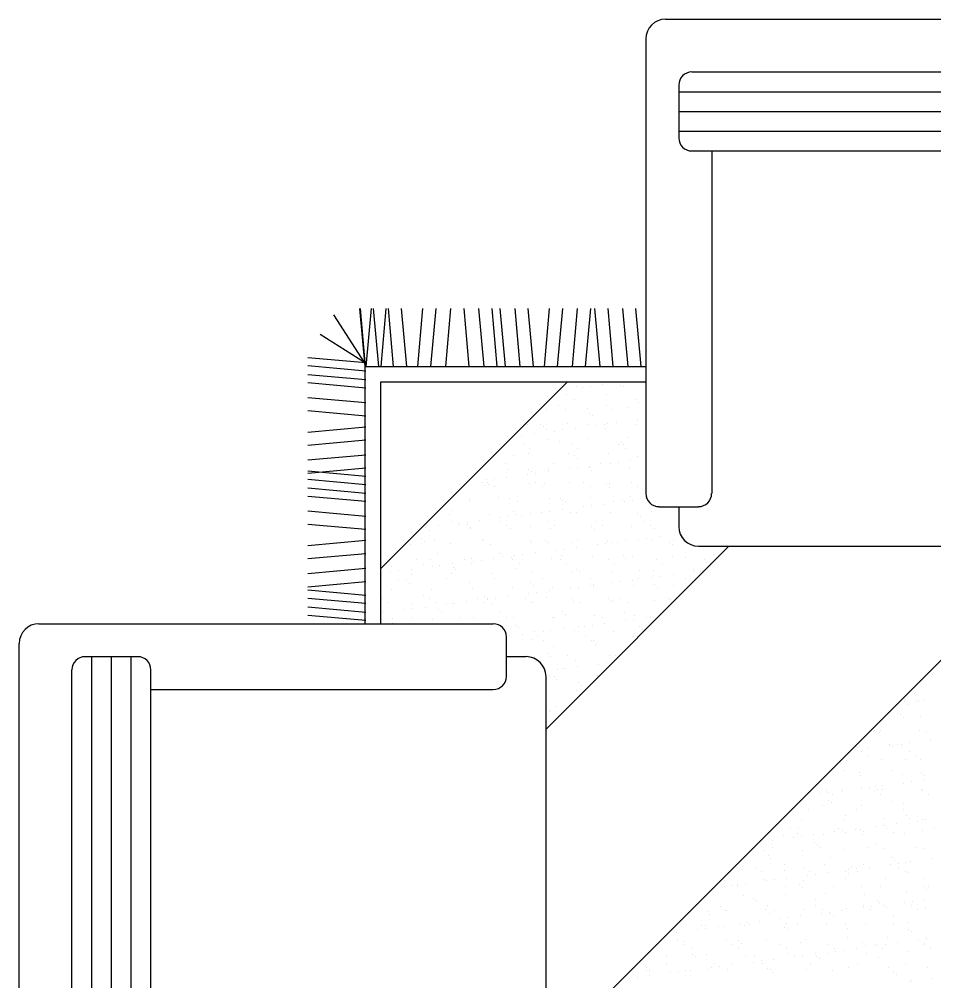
# Model space of a CAD drawing. Extents: x -42728 to 99010, y -18674 to 47645.
# Drawn here: x -37134 to -35942, y -10556 to -9303 of the extents above; entities that cross this region are included whole.
import ezdxf

# ---------------------------------------------------------------- set-up
doc = ezdxf.new("R2010")
doc.units = 0
doc.header["$LTSCALE"] = 100
doc.header["$MEASUREMENT"] = 0
doc.layers.get('0').update_dxf_attribs({"linetype": 'CONTINUOUS'})
doc.layers.add('家具', color=223, linetype='CONTINUOUS')

# ---------------------------------------------------------------- blocks, each defined once
blk = doc.blocks.new('A$C78C3025F')
at = {"layer": '家具', "color": 3}
for p, q in [((841.4, 4073.4), (2161.4, 4073.4)), ((815.6, 4047.7), (815.6, 3456.3)), ((875.6, 4004.8), (2127.1, 4004.8)), ((858.5, 3987.7), (858.5, 3919.1)), ((858.5, 3979.1), (2144.2, 3979.1)), ((858.5, 3953.4), (2144.2, 3953.4)), ((858.5, 3927.7), (2144.2, 3927.7)), ((875.6, 3902), (2127.1, 3902)), ((901.4, 3902), (901.4, 3456.3)), ((832.8, 3439.1), (858.5, 3439.1)), ((858.5, 3439.1), (858.5, 3413.4)), ((858.5, 3439.1), (884.2, 3439.1)), ((884.2, 3387.7), (1475.6, 3387.7)), ((25.7, 3286.8), (617.1, 3286.8)), ((634.3, 3244), (634.3, 3269.7)), ((0, 1341.1), (0, 3261.1)), ((85.7, 3244), (154.3, 3244)), ((94.3, 1358.3), (94.3, 3244)), ((120, 1358.3), (120, 3244)), ((145.7, 1358.3), (145.7, 3244)), ((634.3, 3244), (660, 3244)), ((634.3, 3218.3), (634.3, 3244)), ((68.6, 1375.4), (68.6, 3226.8)), ((171.4, 1375.4), (171.4, 3226.8)), ((685.7, 2626.8), (685.7, 3218.3)), ((171.4, 3201.1), (617.1, 3201.1))]:
    blk.add_line(p, q, dxfattribs=at)
at = {"layer": '家具', "color": 3, "linetype": 'ByBlock'}
for p, q in [((443, 3697.1), (449.8, 3621.7)), ((443.7, 3697.1), (450.5, 3621.7)), ((458, 3697.1), (451.2, 3621.7)), ((460.9, 3697.1), (467.6, 3621.7)), ((477.3, 3697.1), (470.5, 3621.7)), ((480.1, 3697.1), (486.9, 3621.7)), ((497.3, 3697.1), (504, 3621.7)), ((525.1, 3697.1), (518.3, 3621.7)), ((542.2, 3697.1), (535.5, 3621.7)), ((561.5, 3697.1), (554.7, 3621.7)), ((578.6, 3697.1), (585.4, 3621.7)), ((597.9, 3697.1), (604.7, 3621.7)), ((615.1, 3697.1), (621.8, 3621.7)), ((625.8, 3697.1), (632.5, 3621.7)), ((645, 3697.1), (651.8, 3621.7)), ((662.2, 3697.1), (669, 3621.7)), ((690, 3697.1), (683.2, 3621.7)), ((707.2, 3697.1), (700.4, 3621.7)), ((726.4, 3697.1), (719.6, 3621.7)), ((743.6, 3697.1), (736.8, 3621.7)), ((748.9, 3697.1), (755.7, 3621.7)), ((766, 3697.1), (772.8, 3621.7)), ((785.3, 3697.1), (792.1, 3621.7)), ((802.4, 3697.1), (809.2, 3621.7)), ((449.4, 3626.8), (409.5, 3688.6)), ((449.4, 3626.8), (409.5, 3688.6)), ((449.4, 3626.8), (391.9, 3663.1)), ((449.4, 3626.8), (391.9, 3663.1)), ((375.8, 3633.4), (451.2, 3626.6)), ((375.8, 3622.7), (451.2, 3615.9)), ((450.5, 3621.7), (815.6, 3621.7)), ((450.5, 3286.8), (450.5, 3621.7)), ((375.8, 3611.3), (451.2, 3604.5)), ((375.8, 3600.6), (451.2, 3593.8)), ((470.5, 3601.7), (815.6, 3601.7)), ((470.5, 3286.8), (470.5, 3601.7)), ((470.5, 3358.7), (713.5, 3601.7)), ((724.9, 3596), (724.9, 3596)), ((743.1, 3595.4), (743.1, 3595.4)), ((759.4, 3597.6), (759.4, 3597.6)), ((782.6, 3596.5), (782.6, 3596.5)), ((786.5, 3601.1), (786.5, 3601.1)), ((787.1, 3596.1), (787.1, 3596.1)), ((705.5, 3590.5), (705.5, 3590.5)), ((713, 3585.7), (713, 3585.7)), ((732.7, 3594.1), (732.7, 3594.1)), ((764.2, 3585.4), (764.2, 3585.4)), ((375.8, 3581.3), (451.2, 3574.5)), ((702.2, 3570.6), (702.2, 3570.6)), ((722.5, 3578.9), (722.5, 3578.9)), ((764.5, 3570.7), (764.5, 3570.7)), ((802.5, 3578.2), (802.5, 3578.2)), ((806.2, 3574.8), (806.2, 3574.8)), ((375.8, 3564.2), (451.2, 3557.4)), ((686, 3565), (686, 3565)), ((710.6, 3565.2), (710.6, 3565.2)), ((740, 3566.9), (740, 3566.9)), ((742.4, 3560.7), (742.4, 3560.7)), ((746.1, 3557.3), (746.1, 3557.3)), ((772.9, 3565.3), (772.9, 3565.3)), ((792.4, 3567.6), (792.4, 3567.6)), ((661.9, 3546.5), (661.9, 3546.5)), ((678.7, 3545.8), (678.7, 3545.8)), ((714.3, 3547.1), (714.3, 3547.1)), ((741, 3545.9), (741, 3545.9)), ((751.1, 3544.7), (751.1, 3544.7)), ((761.5, 3546.1), (761.5, 3546.1)), ((765.4, 3546.9), (765.4, 3546.9)), ((777.8, 3548.2), (777.8, 3548.2)), ((803.3, 3546), (803.3, 3546)), ((805, 3551.8), (805, 3551.8)), ((815.4, 3553.2), (815.4, 3553.2)), ((375.8, 3536.3), (451.2, 3543.1)), ((670.1, 3534), (670.1, 3534)), ((682.2, 3543.1), (682.2, 3543.1)), ((685.9, 3539.7), (685.9, 3539.7)), ((697.3, 3537.6), (697.3, 3537.6)), ((707.7, 3539), (707.7, 3539)), ((724, 3541.1), (724, 3541.1)), ((763.4, 3541.3), (763.4, 3541.3)), ((375.8, 3519.2), (451.2, 3526)), ((643.5, 3530.5), (643.5, 3530.5)), ((653.9, 3531.9), (653.9, 3531.9)), ((656.1, 3520.4), (656.1, 3520.4)), ((687.3, 3526.4), (687.3, 3526.4)), ((703.3, 3523.8), (703.3, 3523.8)), ((718.4, 3520.5), (718.4, 3520.5)), ((741.3, 3528.4), (741.3, 3528.4)), ((780.7, 3520.6), (780.7, 3520.6)), ((783.4, 3523.1), (783.4, 3523.1)), ((787, 3519.7), (787, 3519.7)), ((793.7, 3529), (793.7, 3529)), ((663.2, 3507.9), (663.2, 3507.9)), ((664.5, 3515), (664.5, 3515)), ((715.5, 3508.6), (715.5, 3508.6)), ((726.8, 3515.1), (726.8, 3515.1)), ((766.7, 3508.3), (766.7, 3508.3)), ((789.1, 3515.3), (789.1, 3515.3)), ((375.8, 3499.9), (451.2, 3506.7)), ((632.6, 3495.6), (632.6, 3495.6)), ((643.2, 3506.2), (643.2, 3506.2)), ((694.9, 3495.7), (694.9, 3495.7)), ((723.2, 3505.5), (723.2, 3505.5)), ((726.9, 3502.2), (726.9, 3502.2)), ((757.2, 3495.8), (757.2, 3495.8)), ((769.6, 3495.3), (769.6, 3495.3)), ((780, 3496.7), (780, 3496.7)), ((796.2, 3498.9), (796.2, 3498.9)), ((804.4, 3503.8), (804.4, 3503.8)), ((375.8, 3482.8), (451.2, 3489.6)), ((375.8, 3485.7), (451.2, 3478.9)), ((637.4, 3488.1), (637.4, 3488.1)), ((663.1, 3488), (663.1, 3488)), ((666.8, 3484.6), (666.8, 3484.6)), ((672.3, 3482.5), (672.3, 3482.5)), ((688.5, 3487.9), (688.5, 3487.9)), ((688.6, 3484.7), (688.6, 3484.7)), ((715.7, 3488.3), (715.7, 3488.3)), ((726.1, 3489.6), (726.1, 3489.6)), ((742.4, 3491.8), (742.4, 3491.8)), ((742.6, 3489.8), (742.6, 3489.8)), ((744.3, 3486.2), (744.3, 3486.2)), ((794.9, 3490.5), (794.9, 3490.5)), ((375.8, 3474.9), (451.2, 3468.2)), ((603, 3470.4), (603, 3470.4)), ((608.1, 3474.1), (608.1, 3474.1)), ((610, 3470.2), (610, 3470.2)), ((618.5, 3475.4), (618.5, 3475.4)), ((634.7, 3477.6), (634.7, 3477.6)), ((661.9, 3481.2), (661.9, 3481.2)), ((664.4, 3469.4), (664.4, 3469.4)), ((672.2, 3470.3), (672.2, 3470.3)), ((716.8, 3470.1), (716.8, 3470.1)), ((734.5, 3470.4), (734.5, 3470.4)), ((767.9, 3469.8), (767.9, 3469.8)), ((796.8, 3470.5), (796.8, 3470.5)), ((375.8, 3463.6), (451.2, 3456.8)), ((606.7, 3467.1), (606.7, 3467.1)), ((610.4, 3467.4), (610.4, 3467.4)), ((618.4, 3464.8), (618.4, 3464.8)), ((680.7, 3464.9), (680.7, 3464.9)), ((684.2, 3468.7), (684.2, 3468.7)), ((743, 3465.1), (743, 3465.1)), ((764.2, 3468), (764.2, 3468)), ((767.9, 3464.6), (767.9, 3464.6)), ((805.2, 3465.2), (805.2, 3465.2)), ((375.8, 3452.8), (451.2, 3446.1)), ((586.3, 3448.9), (586.3, 3448.9)), ((586.5, 3445.4), (586.5, 3445.4)), ((624.1, 3451.1), (624.1, 3451.1)), ((638.6, 3449.6), (638.6, 3449.6)), ((648.8, 3445.5), (648.8, 3445.5)), ((689.8, 3449.4), (689.8, 3449.4)), ((704.1, 3450.4), (704.1, 3450.4)), ((707.8, 3447.1), (707.8, 3447.1)), ((711, 3445.6), (711, 3445.6)), ((743.8, 3451.3), (743.8, 3451.3)), ((773.3, 3445.7), (773.3, 3445.7)), ((785.3, 3448.7), (785.3, 3448.7)), ((788, 3446), (788, 3446)), ((796.2, 3452), (796.2, 3452)), ((798.4, 3447.4), (798.4, 3447.4)), ((814.7, 3449.5), (814.7, 3449.5)), ((375.8, 3433.6), (451.2, 3426.8)), ((564, 3433.6), (564, 3433.6)), ((644, 3432.9), (644, 3432.9)), ((680.3, 3431.8), (680.3, 3431.8)), ((690.7, 3433.2), (690.7, 3433.2)), ((707, 3435.3), (707, 3435.3)), ((734.2, 3438.9), (734.2, 3438.9)), ((744.6, 3440.3), (744.6, 3440.3)), ((760.8, 3442.4), (760.8, 3442.4)), ((823.2, 3433.2), (823.2, 3433.2)), ((560.5, 3429.1), (560.5, 3429.1)), ((563.8, 3420), (563.8, 3420)), ((599.3, 3421.1), (599.3, 3421.1)), ((611.7, 3428.9), (611.7, 3428.9)), ((626.1, 3420.1), (626.1, 3420.1)), ((626.5, 3424.7), (626.5, 3424.7)), ((636.9, 3426.1), (636.9, 3426.1)), ((647.7, 3429.5), (647.7, 3429.5)), ((653.2, 3428.2), (653.2, 3428.2)), ((665.7, 3430.8), (665.7, 3430.8)), ((688.4, 3420.2), (688.4, 3420.2)), ((718, 3431.5), (718, 3431.5)), ((725.2, 3431.1), (725.2, 3431.1)), ((750.7, 3420.3), (750.7, 3420.3)), ((769.2, 3431.3), (769.2, 3431.3)), ((805.2, 3430.4), (805.2, 3430.4)), ((808.9, 3427), (808.9, 3427)), ((813, 3420.5), (813, 3420.5)), ((375.8, 3416.4), (451.2, 3409.7)), ((529.2, 3411.9), (529.2, 3411.9)), ((533.5, 3408.4), (533.5, 3408.4)), ((545.5, 3414.1), (545.5, 3414.1)), ((572.3, 3414.6), (572.3, 3414.6)), ((572.7, 3417.6), (572.7, 3417.6)), ((583.1, 3419), (583.1, 3419)), ((583.9, 3415.3), (583.9, 3415.3)), ((587.5, 3411.9), (587.5, 3411.9)), ((587.5, 3410.4), (587.5, 3410.4)), ((634.5, 3414.7), (634.5, 3414.7)), ((639.9, 3411.1), (639.9, 3411.1)), ((665.1, 3413.6), (665.1, 3413.6)), ((691.1, 3410.8), (691.1, 3410.8)), ((696.8, 3414.9), (696.8, 3414.9)), ((745.1, 3412.9), (745.1, 3412.9)), ((745.1, 3412.8), (745.1, 3412.8)), ((748.8, 3409.5), (748.8, 3409.5)), ((759.1, 3415), (759.1, 3415)), ((797.4, 3413.4), (797.4, 3413.4)), ((821.4, 3415.1), (821.4, 3415.1)), ((826.3, 3411.1), (826.3, 3411.1)), ((375.8, 3388.6), (451.2, 3395.4)), ((523.7, 3397.8), (523.7, 3397.8)), ((527.4, 3394.4), (527.4, 3394.4)), ((540.3, 3395.2), (540.3, 3395.2)), ((602.6, 3395.3), (602.6, 3395.3)), ((604.9, 3396), (604.9, 3396)), ((664.9, 3395.4), (664.9, 3395.4)), ((685, 3395.3), (685, 3395.3)), ((727.2, 3395.5), (727.2, 3395.5)), ((789.5, 3395.6), (789.5, 3395.6)), ((806.4, 3396.6), (806.4, 3396.6)), ((816.9, 3398), (816.9, 3398)), ((824.5, 3394.7), (824.5, 3394.7)), ((833.1, 3400.1), (833.1, 3400.1)), ((851.8, 3395.7), (851.8, 3395.7)), ((509.4, 3389.9), (509.4, 3389.9)), ((561.8, 3390.6), (561.8, 3390.6)), ((612.9, 3390.4), (612.9, 3390.4)), ((666.9, 3392.3), (666.9, 3392.3)), ((685.7, 2725.4), (1348, 3387.7)), ((685.7, 3149.6), (923.8, 3387.7)), ((688.7, 3391.9), (688.7, 3391.9)), ((698.8, 3382.5), (698.8, 3382.5)), ((709.2, 3383.8), (709.2, 3383.8)), ((719.3, 3393), (719.3, 3393)), ((725.4, 3386), (725.4, 3386)), ((752.6, 3389.5), (752.6, 3389.5)), ((763, 3390.9), (763, 3390.9)), ((766.2, 3393.5), (766.2, 3393.5)), ((770.5, 3392.7), (770.5, 3392.7)), ((779.3, 3393.1), (779.3, 3393.1)), ((846.2, 3392.9), (846.2, 3392.9)), ((849.9, 3389.5), (849.9, 3389.5)), ((375.8, 3371.5), (451.2, 3378.2)), ((483.6, 3370.2), (483.6, 3370.2)), ((517.7, 3369.8), (517.7, 3369.8)), ((534.8, 3369.9), (534.8, 3369.9)), ((544.8, 3378.5), (544.8, 3378.5)), ((580, 3369.9), (580, 3369.9)), ((588.8, 3371.9), (588.8, 3371.9)), ((601.5, 3369.6), (601.5, 3369.6)), ((617.8, 3371.8), (617.8, 3371.8)), ((624.9, 3377.8), (624.9, 3377.8)), ((628.5, 3374.4), (628.5, 3374.4)), ((641.2, 3372.5), (641.2, 3372.5)), ((642.3, 3370), (642.3, 3370)), ((644.9, 3375.4), (644.9, 3375.4)), ((655.4, 3376.7), (655.4, 3376.7)), ((671.6, 3378.9), (671.6, 3378.9)), ((692.3, 3372.3), (692.3, 3372.3)), ((704.5, 3370.2), (704.5, 3370.2)), ((706.1, 3376), (706.1, 3376)), ((746.3, 3374.2), (746.3, 3374.2)), ((766.8, 3370.3), (766.8, 3370.3)), ((786.1, 3375.3), (786.1, 3375.3)), ((789.8, 3371.9), (789.8, 3371.9)), ((798.7, 3374.9), (798.7, 3374.9)), ((829.1, 3370.4), (829.1, 3370.4)), ((849.9, 3374.6), (849.9, 3374.6)), ((867.3, 3373.5), (867.3, 3373.5)), ((891.4, 3370.5), (891.4, 3370.5)), ((903.9, 3376.6), (903.9, 3376.6)), ((375.8, 3352.2), (451.2, 3359)), ((484.7, 3360.9), (484.7, 3360.9)), ((510.1, 3357.6), (510.1, 3357.6)), ((526.1, 3364.4), (526.1, 3364.4)), ((537.3, 3361.2), (537.3, 3361.2)), ((547.7, 3362.6), (547.7, 3362.6)), ((563.9, 3364.7), (563.9, 3364.7)), ((564.7, 3360.2), (564.7, 3360.2)), ((568.4, 3356.8), (568.4, 3356.8)), ((588.4, 3364.6), (588.4, 3364.6)), ((591.1, 3368.3), (591.1, 3368.3)), ((645.9, 3358.4), (645.9, 3358.4)), ((650.7, 3364.7), (650.7, 3364.7)), ((713, 3364.8), (713, 3364.8)), ((726, 3357.8), (726, 3357.8)), ((775.3, 3364.9), (775.3, 3364.9)), ((837.5, 3365), (837.5, 3365)), ((878.1, 3356.8), (878.1, 3356.8)), ((899.8, 3365.1), (899.8, 3365.1)), ((483.4, 3354.1), (483.4, 3354.1)), ((493.8, 3355.5), (493.8, 3355.5)), ((494.2, 3345), (494.2, 3345)), ((510.7, 3351.4), (510.7, 3351.4)), ((556.5, 3345.1), (556.5, 3345.1)), ((563, 3352.1), (563, 3352.1)), ((614.2, 3351.8), (614.2, 3351.8)), ((618.8, 3345.2), (618.8, 3345.2)), ((668.2, 3353.8), (668.2, 3353.8)), ((681.1, 3345.3), (681.1, 3345.3)), ((720.6, 3354.4), (720.6, 3354.4)), ((729.7, 3354.4), (729.7, 3354.4)), ((743.3, 3345.4), (743.3, 3345.4)), ((771.7, 3354.2), (771.7, 3354.2)), ((805.6, 3345.6), (805.6, 3345.6)), ((807.2, 3356), (807.2, 3356)), ((824.9, 3347.3), (824.9, 3347.3)), ((825.7, 3356.1), (825.7, 3356.1)), ((835.3, 3348.6), (835.3, 3348.6)), ((851.6, 3350.8), (851.6, 3350.8)), ((867.9, 3345.7), (867.9, 3345.7)), ((878.7, 3354.4), (878.7, 3354.4)), ((887.2, 3355.3), (887.2, 3355.3)), ((889.1, 3355.7), (889.1, 3355.7)), ((375.8, 3335), (451.2, 3341.8)), ((484.9, 3331.6), (484.9, 3331.6)), ((504.6, 3342.7), (504.6, 3342.7)), ((508.3, 3339.3), (508.3, 3339.3)), ((585.8, 3340.9), (585.8, 3340.9)), ((590.1, 3333.3), (590.1, 3333.3)), ((642.4, 3334), (642.4, 3334)), ((665.8, 3340.2), (665.8, 3340.2)), ((669.5, 3336.8), (669.5, 3336.8)), ((693.6, 3333.7), (693.6, 3333.7)), ((717.2, 3333.1), (717.2, 3333.1)), ((727.6, 3334.5), (727.6, 3334.5)), ((743.9, 3336.6), (743.9, 3336.6)), ((747.1, 3338.4), (747.1, 3338.4)), ((747.6, 3335.7), (747.6, 3335.7)), ((771.1, 3340.2), (771.1, 3340.2)), ((781.5, 3341.6), (781.5, 3341.6)), ((797.7, 3343.7), (797.7, 3343.7)), ((800, 3336.4), (800, 3336.4)), ((827.1, 3337.7), (827.1, 3337.7)), ((830.8, 3334.4), (830.8, 3334.4)), ((851.1, 3336.1), (851.1, 3336.1)), ((375.8, 3330.9), (451.2, 3324.1)), ((375.8, 3320.2), (451.2, 3313.4)), ((471.6, 3319.6), (471.6, 3319.6)), ((525.7, 3323.3), (525.7, 3323.3)), ((533.8, 3319.7), (533.8, 3319.7)), ((536, 3331.4), (536, 3331.4)), ((596.1, 3319.8), (596.1, 3319.8)), ((605.7, 3322.6), (605.7, 3322.6)), ((609.4, 3319.3), (609.4, 3319.3)), ((620, 3320.3), (620, 3320.3)), ((636.2, 3322.4), (636.2, 3322.4)), ((658.4, 3320), (658.4, 3320)), ((663.4, 3326), (663.4, 3326)), ((673.8, 3327.4), (673.8, 3327.4)), ((686.9, 3320.9), (686.9, 3320.9)), ((690.1, 3329.5), (690.1, 3329.5)), ((720.7, 3320.1), (720.7, 3320.1)), ((767, 3320.2), (767, 3320.2)), ((783, 3320.2), (783, 3320.2)), ((845.3, 3320.3), (845.3, 3320.3)), ((375.8, 3308.8), (451.2, 3302)), ((480, 3314.2), (480, 3314.2)), ((511.9, 3312.9), (511.9, 3312.9)), ((528.5, 3308.3), (528.5, 3308.3)), ((542.3, 3314.4), (542.3, 3314.4)), ((555.7, 3311.8), (555.7, 3311.8)), ((564.3, 3313.5), (564.3, 3313.5)), ((566.1, 3313.2), (566.1, 3313.2)), ((582.4, 3315.3), (582.4, 3315.3)), ((604.6, 3314.5), (604.6, 3314.5)), ((609.5, 3318.9), (609.5, 3318.9)), ((615.4, 3313.3), (615.4, 3313.3)), ((666.8, 3314.6), (666.8, 3314.6)), ((669.5, 3315.2), (669.5, 3315.2)), ((721.8, 3315.9), (721.8, 3315.9)), ((729.1, 3314.7), (729.1, 3314.7)), ((770.6, 3316.8), (770.6, 3316.8)), ((773, 3315.7), (773, 3315.7)), ((791.4, 3314.8), (791.4, 3314.8)), ((827, 3317.6), (827, 3317.6)), ((848.2, 3318.4), (848.2, 3318.4)), ((375.8, 3298.1), (451.2, 3291.3)), ((474.7, 3301.2), (474.7, 3301.2)), ((501.9, 3304.7), (501.9, 3304.7)), ((510.4, 3294.9), (510.4, 3294.9)), ((512.3, 3306.1), (512.3, 3306.1)), ((545.6, 3305.1), (545.6, 3305.1)), ((549.3, 3301.7), (549.3, 3301.7)), ((572.6, 3295), (572.6, 3295)), ((591.3, 3294.8), (591.3, 3294.8)), ((626.8, 3303.3), (626.8, 3303.3)), ((634.9, 3295.1), (634.9, 3295.1)), ((643.7, 3295.5), (643.7, 3295.5)), ((694.8, 3295.2), (694.8, 3295.2)), ((697.2, 3295.2), (697.2, 3295.2)), ((706.8, 3302.6), (706.8, 3302.6)), ((710.5, 3299.3), (710.5, 3299.3)), ((748.9, 3297.2), (748.9, 3297.2)), ((759.5, 3295.4), (759.5, 3295.4)), ((788, 3300.9), (788, 3300.9)), ((801.2, 3297.8), (801.2, 3297.8)), ((816.2, 3294.3), (816.2, 3294.3)), ((821.8, 3295.5), (821.8, 3295.5)), ((485.5, 3287.5), (485.5, 3287.5)), ((486.1, 3293.1), (486.1, 3293.1)), ((537.3, 3292.8), (537.3, 3292.8)), ((646.7, 3285.1), (646.7, 3285.1)), ((650.4, 3281.7), (650.4, 3281.7)), ((727.9, 3283.3), (727.9, 3283.3)), ((735.7, 3283.7), (735.7, 3283.7)), ((746.1, 3285.1), (746.1, 3285.1)), ((762.3, 3287.3), (762.3, 3287.3)), ((789.5, 3290.8), (789.5, 3290.8)), ((799.9, 3292.2), (799.9, 3292.2)), ((808, 3282.6), (808, 3282.6)), ((638.4, 3270.9), (638.4, 3270.9)), ((654.7, 3273.1), (654.7, 3273.1)), ((670.7, 3276.7), (670.7, 3276.7)), ((674.6, 3269.9), (674.6, 3269.9)), ((681.8, 3276.7), (681.8, 3276.7)), ((692.2, 3278), (692.2, 3278)), ((708.5, 3280.2), (708.5, 3280.2)), ((723.1, 3277.4), (723.1, 3277.4)), ((736.8, 3270), (736.8, 3270)), ((774.2, 3277.1), (774.2, 3277.1)), ((799.1, 3270.1), (799.1, 3270.1)), ((811.6, 3279.3), (811.6, 3279.3)), ((667.8, 3265.8), (667.8, 3265.8)), ((683, 3264.5), (683, 3264.5)), ((696.1, 3256.7), (696.1, 3256.7)), ((745.3, 3264.6), (745.3, 3264.6)), ((747.8, 3265.1), (747.8, 3265.1)), ((750.1, 3258.6), (750.1, 3258.6)), ((751.5, 3261.7), (751.5, 3261.7)), ((687.7, 3247.5), (687.7, 3247.5)), ((691.4, 3244.1), (691.4, 3244.1)), ((713.4, 3245.2), (713.4, 3245.2)), ((768.9, 3245.8), (768.9, 3245.8)), ((775.6, 3245.3), (775.6, 3245.3)), ((672, 3238.2), (672, 3238.2)), ((724.3, 3238.8), (724.3, 3238.8)), ((754.1, 3234.4), (754.1, 3234.4)), ((764.5, 3235.8), (764.5, 3235.8)), ((690.7, 3219.8), (690.7, 3219.8)), ((700.3, 3227.3), (700.3, 3227.3)), ((708.8, 3228.2), (708.8, 3228.2)), ((710.7, 3228.7), (710.7, 3228.7)), ((726.9, 3230.8), (726.9, 3230.8)), ((751.4, 3220.1), (751.4, 3220.1)), ((753, 3219.9), (753, 3219.9)), ((1189, 3220.7), (1189, 3220.7)), ((697.4, 3218.1), (697.4, 3218.1)), ((699.2, 3214.4), (699.2, 3214.4)), ((728.7, 3210), (728.7, 3210)), ((732.4, 3206.6), (732.4, 3206.6)), ((725.6, 3200.3), (725.6, 3200.3)), ((729.5, 3195.1), (729.5, 3195.1)), ((1165.5, 3195.9), (1165.5, 3195.9)), ((1152.3, 3185), (1152.3, 3185)), ((1156, 3181.7), (1156, 3181.7)), ((1167.8, 3185.3), (1167.8, 3185.3)), ((1171.2, 3186.7), (1171.2, 3186.7)), ((1178.2, 3186.7), (1178.2, 3186.7)), ((689.7, 3173.1), (689.7, 3173.1)), ((691.5, 3174.4), (691.5, 3174.4)), ((698.6, 3179.6), (698.6, 3179.6)), ((1142.8, 3170.5), (1142.8, 3170.5)), ((1147.1, 3168.2), (1147.1, 3168.2)), ((1151.3, 3165.1), (1151.3, 3165.1)), ((1173.4, 3165.7), (1173.4, 3165.7)), ((1113.3, 3148.2), (1113.3, 3148.2)), ((1119.4, 3145.7), (1119.4, 3145.7)), ((1121.3, 3148.4), (1121.3, 3148.4)), ((1172.5, 3148.2), (1172.5, 3148.2)), ((1181.6, 3145.8), (1181.6, 3145.8)), ((1159.1, 3132.4), (1159.1, 3132.4)), ((1186.3, 3135.9), (1186.3, 3135.9)), ((1089, 3123.1), (1089, 3123.1)), ((1094.3, 3127.7), (1094.3, 3127.7)), ((1096.7, 3120.3), (1096.7, 3120.3)), ((1105.3, 3125.3), (1105.3, 3125.3)), ((1132.4, 3128.8), (1132.4, 3128.8)), ((1133.2, 3129.9), (1133.2, 3129.9)), ((1136.8, 3126.5), (1136.8, 3126.5)), ((1142.8, 3130.2), (1142.8, 3130.2)), ((1148.4, 3129.7), (1148.4, 3129.7)), ((1159, 3120.4), (1159, 3120.4)), ((1070.2, 3109.2), (1070.2, 3109.2)), ((1073, 3112.4), (1073, 3112.4)), ((1076.7, 3109), (1076.7, 3109)), ((1105.2, 3114.9), (1105.2, 3114.9)), ((1122.6, 3109.9), (1122.6, 3109.9)), ((1154.2, 3110.6), (1154.2, 3110.6)), ((1167.4, 3115), (1167.4, 3115)), ((1173.7, 3109.6), (1173.7, 3109.6)), ((1073.2, 3095.5), (1073.2, 3095.5)), ((1135.5, 3095.6), (1135.5, 3095.6)), ((1094.1, 3093), (1094.1, 3093)), ((1095.6, 3089.2), (1095.6, 3089.2)), ((1149.6, 3091.1), (1149.6, 3091.1)), ((1174.2, 3092.4), (1174.2, 3092.4)), ((1177.5, 3083), (1177.5, 3083)), ((1177.8, 3089), (1177.8, 3089)), ((1050.6, 3070.1), (1050.6, 3070.1)), ((1069.9, 3068.8), (1069.9, 3068.8)), ((1071.5, 3070.7), (1071.5, 3070.7)), ((1097, 3072.4), (1097, 3072.4)), ((1107.4, 3073.8), (1107.4, 3073.8)), ((1112.9, 3070.2), (1112.9, 3070.2)), ((1114, 3074.8), (1114, 3074.8)), ((1117.7, 3071.4), (1117.7, 3071.4)), ((1123.7, 3075.9), (1123.7, 3075.9)), ((1123.8, 3071.3), (1123.8, 3071.3)), ((1150.9, 3079.5), (1150.9, 3079.5)), ((1161.3, 3080.9), (1161.3, 3080.9)), ((1175, 3071.1), (1175, 3071.1)), ((1175.2, 3070.3), (1175.2, 3070.3)), ((1043.2, 3065.3), (1043.2, 3065.3)), ((1053.6, 3066.7), (1053.6, 3066.7)), ((1053.9, 3057.3), (1053.9, 3057.3)), ((1059, 3064.7), (1059, 3064.7)), ((1121.3, 3064.9), (1121.3, 3064.9)), ((1183.6, 3065), (1183.6, 3065)), ((1027.1, 3045.3), (1027.1, 3045.3)), ((1045.7, 3050.9), (1045.7, 3050.9)), ((1057.6, 3053.9), (1057.6, 3053.9)), ((1089.4, 3045.4), (1089.4, 3045.4)), ((1096.9, 3050.6), (1096.9, 3050.6)), ((1135.1, 3055.5), (1135.1, 3055.5)), ((1150.9, 3052.6), (1150.9, 3052.6)), ((1151.7, 3045.5), (1151.7, 3045.5)), ((997.5, 3036.3), (997.5, 3036.3)), ((1072.7, 3032.1), (1072.7, 3032.1)), ((1075, 3037.9), (1075, 3037.9)), ((1125.1, 3032.8), (1125.1, 3032.8)), ((1155, 3037.2), (1155, 3037.2)), ((1158.7, 3033.9), (1158.7, 3033.9)), ((1176.3, 3032.6), (1176.3, 3032.6)), ((1179.7, 3031.5), (1179.7, 3031.5)), ((1004.5, 3019.9), (1004.5, 3019.9)), ((1014.9, 3020.4), (1014.9, 3020.4)), ((1018.7, 3030.2), (1018.7, 3030.2)), ((1066.7, 3020), (1066.7, 3020)), ((1088.3, 3019.5), (1088.3, 3019.5)), ((1094.9, 3019.7), (1094.9, 3019.7)), ((1115.5, 3023), (1115.5, 3023)), ((1125.9, 3024.4), (1125.9, 3024.4)), ((1129, 3020.1), (1129, 3020.1)), ((1142.1, 3026.6), (1142.1, 3026.6)), ((1169.3, 3030.1), (1169.3, 3030.1)), ((1191.3, 3020.3), (1191.3, 3020.3)), ((994.6, 3011.7), (994.6, 3011.7)), ((1007.8, 3008.9), (1007.8, 3008.9)), ((1012.9, 3014.5), (1012.9, 3014.5)), ((1018.2, 3010.2), (1018.2, 3010.2)), ((1034.5, 3012.4), (1034.5, 3012.4)), ((1047, 3012.4), (1047, 3012.4)), ((1061.6, 3016), (1061.6, 3016)), ((1072, 3017.3), (1072, 3017.3)), ((1075.2, 3014.7), (1075.2, 3014.7)), ((1098.1, 3012.1), (1098.1, 3012.1)), ((1098.6, 3016.3), (1098.6, 3016.3)), ((1137.5, 3014.8), (1137.5, 3014.8)), ((1152.1, 3014.1), (1152.1, 3014.1)), ((1176.1, 3017.9), (1176.1, 3017.9)), ((964.4, 3003.2), (964.4, 3003.2)), ((980.6, 3005.3), (980.6, 3005.3)), ((981, 2995.1), (981, 2995.1)), ((1034.8, 3002.1), (1034.8, 3002.1)), ((1038.5, 2998.8), (1038.5, 2998.8)), ((1043.3, 2995.2), (1043.3, 2995.2)), ((1074, 2993.6), (1074, 2993.6)), ((1105.5, 2995.3), (1105.5, 2995.3)), ((1116, 3000.4), (1116, 3000.4)), ((1126.4, 2994.3), (1126.4, 2994.3)), ((1167.8, 2995.4), (1167.8, 2995.4)), ((1177.5, 2994), (1177.5, 2994)), ((968.8, 2991.9), (968.8, 2991.9)), ((974.7, 2984.6), (974.7, 2984.6)), ((978.3, 2981.2), (978.3, 2981.2)), ((1020, 2991.7), (1020, 2991.7)), ((1055.9, 2982.8), (1055.9, 2982.8)), ((1135.9, 2982.1), (1135.9, 2982.1)), ((941.8, 2971.2), (941.8, 2971.2)), ((958.3, 2969.7), (958.3, 2969.7)), ((995.9, 2973.1), (995.9, 2973.1)), ((1020.6, 2969.8), (1020.6, 2969.8)), ((1048.2, 2973.8), (1048.2, 2973.8)), ((1082.9, 2969.9), (1082.9, 2969.9)), ((1099.4, 2973.6), (1099.4, 2973.6)), ((1106.7, 2970.1), (1106.7, 2970.1)), ((1133.9, 2973.7), (1133.9, 2973.7)), ((1139.6, 2978.7), (1139.6, 2978.7)), ((1144.3, 2975.1), (1144.3, 2975.1)), ((1145.2, 2970.1), (1145.2, 2970.1)), ((1153.4, 2975.5), (1153.4, 2975.5)), ((1160.6, 2977.2), (1160.6, 2977.2)), ((1187.7, 2980.8), (1187.7, 2980.8)), ((966.8, 2964.3), (966.8, 2964.3)), ((995.7, 2965.3), (995.7, 2965.3)), ((999.1, 2955.9), (999.1, 2955.9)), ((1026.2, 2959.5), (1026.2, 2959.5)), ((1029, 2964.5), (1029, 2964.5)), ((1036.7, 2960.9), (1036.7, 2960.9)), ((1052.9, 2963), (1052.9, 2963)), ((1075.8, 2964.6), (1075.8, 2964.6)), ((1079.5, 2961.2), (1079.5, 2961.2)), ((1080.1, 2966.6), (1080.1, 2966.6)), ((1090.5, 2968), (1090.5, 2968)), ((1091.3, 2964.6), (1091.3, 2964.6)), ((1153.6, 2964.7), (1153.6, 2964.7)), ((1157, 2962.8), (1157, 2962.8)), ((917.7, 2952.7), (917.7, 2952.7)), ((918.6, 2945.3), (918.6, 2945.3)), ((929, 2946.7), (929, 2946.7)), ((934.8, 2944.9), (934.8, 2944.9)), ((935.6, 2947.7), (935.6, 2947.7)), ((945.2, 2948.9), (945.2, 2948.9)), ((970.1, 2953.4), (970.1, 2953.4)), ((972.4, 2952.4), (972.4, 2952.4)), ((982.8, 2953.8), (982.8, 2953.8)), ((997.1, 2945), (997.1, 2945)), ((1015.6, 2947), (1015.6, 2947)), ((1019.3, 2943.6), (1019.3, 2943.6)), ((1021.2, 2953.1), (1021.2, 2953.1)), ((1059.4, 2945.1), (1059.4, 2945.1)), ((1075.3, 2955.1), (1075.3, 2955.1)), ((1096.9, 2945.3), (1096.9, 2945.3)), ((1121.7, 2945.2), (1121.7, 2945.2)), ((1127.6, 2955.7), (1127.6, 2955.7)), ((1176.9, 2944.6), (1176.9, 2944.6)), ((1178.8, 2955.5), (1178.8, 2955.5)), ((1184, 2945.3), (1184, 2945.3)), ((943.1, 2932.7), (943.1, 2932.7)), ((997.1, 2934.6), (997.1, 2934.6)), ((1049.5, 2935.3), (1049.5, 2935.3)), ((1100.6, 2935), (1100.6, 2935)), ((1154.7, 2937), (1154.7, 2937)), ((1180.6, 2941.2), (1180.6, 2941.2)), ((912.2, 2919.5), (912.2, 2919.5)), ((955.5, 2929.5), (955.5, 2929.5)), ((959.2, 2926.1), (959.2, 2926.1)), ((974.5, 2919.6), (974.5, 2919.6)), ((1036.7, 2927.7), (1036.7, 2927.7)), ((1036.8, 2919.8), (1036.8, 2919.8)), ((1099, 2919.9), (1099, 2919.9)), ((1108.9, 2918.6), (1108.9, 2918.6)), ((1116.8, 2927), (1116.8, 2927)), ((1120.4, 2923.6), (1120.4, 2923.6)), ((1125.2, 2920.8), (1125.2, 2920.8)), ((1152.4, 2924.3), (1152.4, 2924.3)), ((1161.3, 2920), (1161.3, 2920)), ((1162.8, 2925.7), (1162.8, 2925.7)), ((1179, 2927.8), (1179, 2927.8)), ((895.4, 2911.9), (895.4, 2911.9)), ((899.1, 2908.5), (899.1, 2908.5)), ((919, 2914.2), (919, 2914.2)), ((920.6, 2914.2), (920.6, 2914.2)), ((971.3, 2914.8), (971.3, 2914.8)), ((976.6, 2910.1), (976.6, 2910.1)), ((982.9, 2914.3), (982.9, 2914.3)), ((1017.5, 2906.6), (1017.5, 2906.6)), ((1022.5, 2914.6), (1022.5, 2914.6)), ((1044.7, 2910.2), (1044.7, 2910.2)), ((1045.2, 2914.4), (1045.2, 2914.4)), ((1055.1, 2911.5), (1055.1, 2911.5)), ((1056.6, 2909.5), (1056.6, 2909.5)), ((1060.3, 2906.1), (1060.3, 2906.1)), ((1071.4, 2913.7), (1071.4, 2913.7)), ((1076.5, 2916.5), (1076.5, 2916.5)), ((1098.5, 2917.3), (1098.5, 2917.3)), ((1107.5, 2914.5), (1107.5, 2914.5)), ((1128.9, 2917.2), (1128.9, 2917.2)), ((1137.8, 2907.7), (1137.8, 2907.7)), ((1169.8, 2914.6), (1169.8, 2914.6)), ((1180, 2916.9), (1180, 2916.9)), ((888.7, 2894.7), (888.7, 2894.7)), ((893.2, 2894.4), (893.2, 2894.4)), ((937, 2896), (937, 2896)), ((944.4, 2894.1), (944.4, 2894.1)), ((947.4, 2897.4), (947.4, 2897.4)), ((951, 2894.8), (951, 2894.8)), ((963.7, 2899.5), (963.7, 2899.5)), ((990.8, 2903.1), (990.8, 2903.1)), ((998.4, 2896.1), (998.4, 2896.1)), ((1001.3, 2904.4), (1001.3, 2904.4)), ((1013.3, 2894.9), (1013.3, 2894.9)), ((1050.7, 2896.7), (1050.7, 2896.7)), ((1075.6, 2895), (1075.6, 2895)), ((1101.9, 2896.5), (1101.9, 2896.5)), ((1137.8, 2895.2), (1137.8, 2895.2)), ((1155.9, 2898.4), (1155.9, 2898.4)), ((856, 2885.3), (856, 2885.3)), ((883.2, 2888.9), (883.2, 2888.9)), ((893.6, 2890.3), (893.6, 2890.3)), ((909.8, 2892.4), (909.8, 2892.4)), ((916.5, 2892.6), (916.5, 2892.6)), ((996.5, 2891.9), (996.5, 2891.9)), ((1000.2, 2888.5), (1000.2, 2888.5)), ((1077.7, 2890.1), (1077.7, 2890.1)), ((1157.8, 2889.4), (1157.8, 2889.4)), ((1161.4, 2886.1), (1161.4, 2886.1)), ((856.4, 2875), (856.4, 2875)), ((866.1, 2869.3), (866.1, 2869.3)), ((866.2, 2873.7), (866.2, 2873.7)), ((920.2, 2875.6), (920.2, 2875.6)), ((928.4, 2869.4), (928.4, 2869.4)), ((936.4, 2874.3), (936.4, 2874.3)), ((940.1, 2871), (940.1, 2871)), ((972.6, 2876.3), (972.6, 2876.3)), ((990.6, 2869.6), (990.6, 2869.6)), ((1017.6, 2872.6), (1017.6, 2872.6)), ((1023.8, 2876), (1023.8, 2876)), ((1052.9, 2869.7), (1052.9, 2869.7)), ((1077.8, 2878), (1077.8, 2878)), ((1097.6, 2871.9), (1097.6, 2871.9)), ((1101.3, 2868.5), (1101.3, 2868.5)), ((1115.2, 2869.8), (1115.2, 2869.8)), ((1127.4, 2869.3), (1127.4, 2869.3)), ((1130.1, 2878.7), (1130.1, 2878.7)), ((1143.6, 2871.4), (1143.6, 2871.4)), ((1170.8, 2875), (1170.8, 2875)), ((1177.5, 2869.9), (1177.5, 2869.9)), ((1178.8, 2870.1), (1178.8, 2870.1)), ((1181.2, 2876.4), (1181.2, 2876.4)), ((1181.3, 2878.4), (1181.3, 2878.4)), ((874.5, 2864), (874.5, 2864)), ((876.3, 2856.8), (876.3, 2856.8)), ((894.5, 2855.8), (894.5, 2855.8)), ((936.8, 2864.1), (936.8, 2864.1)), ((999.1, 2864.2), (999.1, 2864.2)), ((999.6, 2857.5), (999.6, 2857.5)), ((1036, 2857.2), (1036, 2857.2)), ((1052, 2858.2), (1052, 2858.2)), ((1061.4, 2864.3), (1061.4, 2864.3)), ((1063.1, 2860.8), (1063.1, 2860.8)), ((1073.5, 2862.2), (1073.5, 2862.2)), ((1089.8, 2864.3), (1089.8, 2864.3)), ((1103.2, 2858), (1103.2, 2858)), ((1117, 2867.9), (1117, 2867.9)), ((1123.6, 2864.4), (1123.6, 2864.4)), ((1157.2, 2859.9), (1157.2, 2859.9)), ((1185.9, 2864.5), (1185.9, 2864.5)), ((842.1, 2855.2), (842.1, 2855.2)), ((842.6, 2844.5), (842.6, 2844.5)), ((880, 2853.4), (880, 2853.4)), ((904.9, 2844.6), (904.9, 2844.6)), ((945.6, 2855.6), (945.6, 2855.6)), ((955.5, 2846.6), (955.5, 2846.6)), ((957.5, 2855), (957.5, 2855)), ((965.9, 2848), (965.9, 2848)), ((967.1, 2844.7), (967.1, 2844.7)), ((982.1, 2850.1), (982.1, 2850.1)), ((1009.3, 2853.7), (1009.3, 2853.7)), ((1019.7, 2855.1), (1019.7, 2855.1)), ((1029.4, 2844.8), (1029.4, 2844.8)), ((1037.5, 2854.3), (1037.5, 2854.3)), ((1041.2, 2851), (1041.2, 2851)), ((1091.7, 2845), (1091.7, 2845)), ((1118.7, 2852.6), (1118.7, 2852.6)), ((1154, 2845.1), (1154, 2845.1)), ((816.2, 2839.2), (816.2, 2839.2)), ((816.3, 2835.4), (816.3, 2835.4)), ((819.8, 2835.9), (819.8, 2835.9)), ((847.8, 2832.5), (847.8, 2832.5)), ((858.2, 2833.8), (858.2, 2833.8)), ((867.5, 2835.1), (867.5, 2835.1)), ((874.4, 2836), (874.4, 2836)), ((897.4, 2837.5), (897.4, 2837.5)), ((901.6, 2839.5), (901.6, 2839.5)), ((912, 2840.9), (912, 2840.9)), ((921.5, 2837.1), (921.5, 2837.1)), ((928.3, 2843.1), (928.3, 2843.1)), ((973.9, 2837.8), (973.9, 2837.8)), ((977.4, 2836.8), (977.4, 2836.8)), ((981.1, 2833.4), (981.1, 2833.4)), ((1025, 2837.5), (1025, 2837.5)), ((1058.6, 2835), (1058.6, 2835)), ((1079, 2839.5), (1079, 2839.5)), ((1131.4, 2840.1), (1131.4, 2840.1)), ((1138.6, 2834.3), (1138.6, 2834.3)), ((1142.3, 2831), (1142.3, 2831)), ((1182.6, 2839.9), (1182.6, 2839.9)), ((793.9, 2825.4), (793.9, 2825.4)), ((804.4, 2826.7), (804.4, 2826.7)), ((820.6, 2828.9), (820.6, 2828.9)), ((1158.4, 2821.4), (1158.4, 2821.4)), ((1162.1, 2822.1), (1162.1, 2822.1)), ((1189.2, 2825.6), (1189.2, 2825.6))]:
    blk.add_line(p, q, dxfattribs=at)
at = {"layer": '家具', "color": 3}
for centre, radius, start, end in [((841.4, 4047.7), 25.7, 90, 180), ((875.6, 3987.7), 17.1, 90, 180), ((875.6, 3919.1), 17.1, 180, 270), ((832.8, 3456.3), 17.1, 180, 270), ((884.2, 3456.3), 17.1, 270, 0), ((884.2, 3413.4), 25.7, 180, 270), ((25.7, 3261.1), 25.7, 90, 180), ((617.1, 3269.7), 17.1, 0, 90), ((85.7, 3226.8), 17.1, 90, 180), ((154.3, 3226.8), 17.1, 0, 90), ((660, 3218.3), 25.7, 0, 90), ((617.1, 3218.3), 17.1, 270, 0)]:
    blk.add_arc(centre, radius, start, end, dxfattribs=at)

msp = doc.modelspace()

# ---------------------------------------------------------------- block references
msp.add_blockref('A$C78C3025F', (-37133.59645, -13376.77061))

doc.saveas('drawing.dxf')
